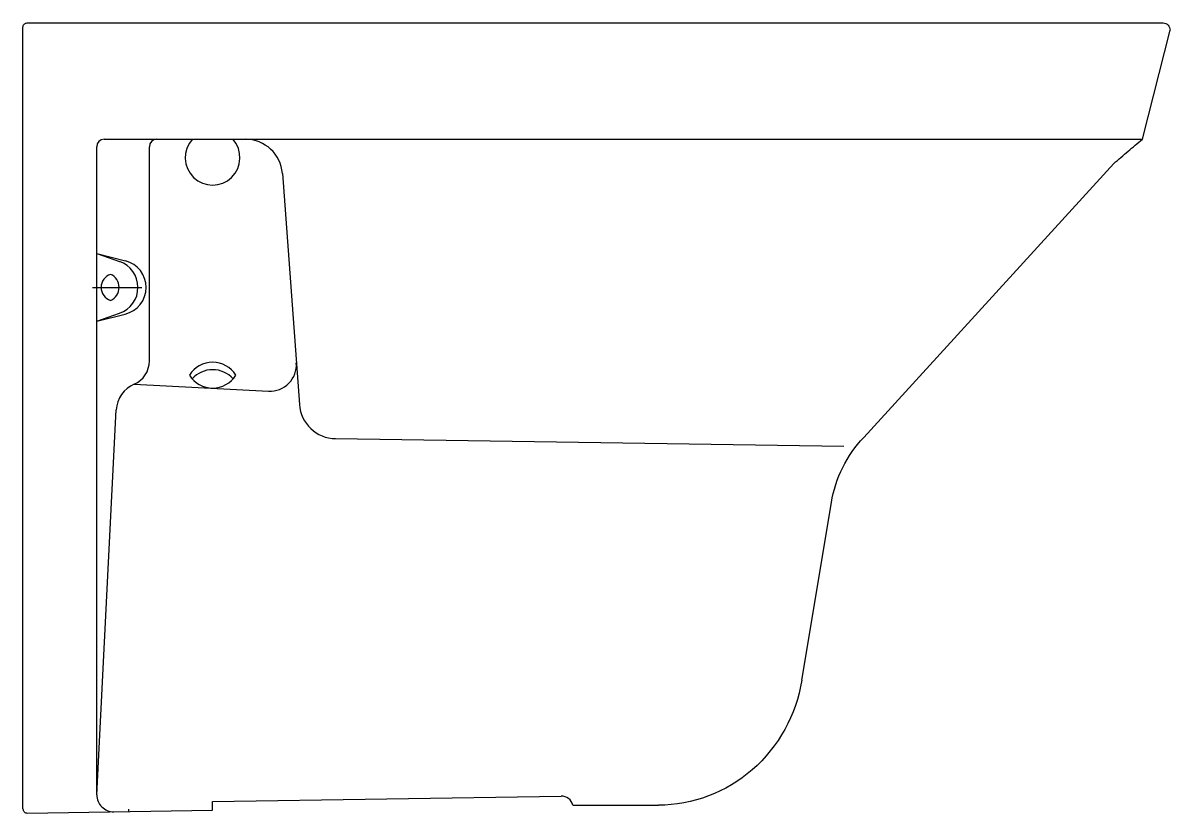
# Model space of a CAD drawing. Extents: x -494.257 to -493.74, y 451.181 to 451.537.
import ezdxf

# ---------------------------------------------------------------- set-up
doc = ezdxf.new("R2010")
doc.units = 0
doc.header["$LTSCALE"] = 0.531126
doc.header["$MEASUREMENT"] = 0
doc.linetypes.add('AXES', pattern=[0.54, 0.3, -0.08, 0.08, -0.08])
doc.linetypes.add('CONTINU', pattern=[0])
doc.layers.get('0').update_dxf_attribs({"linetype": 'CONTINUOUS'})
doc.layers.add('DECA_EIXOS', color=5, linetype='AXES')

msp = doc.modelspace()

# ---------------------------------------------------------------- linework, layer by layer
at = {"linetype": 'CONTINU'}
for points in [[(-494.25466, 451.53686), (-493.7433, 451.53686)], [(-494.2565, 451.18328), (-494.2565, 451.53492)], [(-493.75265, 451.48452), (-493.74022, 451.53367)], [(-494.21998, 451.48452), (-493.75265, 451.48452)], [(-494.2233, 451.18957), (-494.2233, 451.4812)], [(-494.19959, 451.38477), (-494.19959, 451.4812)], [(-493.87808, 451.35037), (-493.76548, 451.47361)], [(-494.13976, 451.46914), (-494.13211, 451.36522)], [(-494.2233, 451.4331), (-494.21041, 451.42984)], [(-494.2233, 451.4331), (-494.21303, 451.42955)], [(-494.2233, 451.40266), (-494.21299, 451.40626)], [(-494.2233, 451.40266), (-494.21052, 451.40589)], [(-494.20647, 451.37432), (-494.14592, 451.3712)], [(-494.2233, 451.18957), (-494.21448, 451.3628)], [(-494.11581, 451.34984), (-493.88704, 451.34638)], [(-493.90594, 451.24116), (-493.89262, 451.32108)], [(-494.17115, 451.1866), (-494.01423, 451.18897)], [(-494.17115, 451.18264), (-494.17115, 451.1866)], [(-494.00906, 451.18491), (-493.97052, 451.18491)], [(-494.25456, 451.18138), (-494.17115, 451.18264)], [(-494.2088, 451.18207), (-494.20879, 451.18309)]]:
    msp.add_lwpolyline(points, dxfattribs=at)
for points in [[(-494.21998, 451.48452, 0.414197), (-494.2233, 451.4812)], [(-494.19627, 451.48452, 0.414197), (-494.19959, 451.4812)], [(-494.18026, 451.48452, 2.262222), (-494.16203, 451.48452)], [(-494.13976, 451.46914, 0.392844), (-494.15631, 451.48452)], [(-494.21299, 451.40626, 0.711205), (-494.21303, 451.42955)], [(-494.21052, 451.40589, 0.784808), (-494.21041, 451.42984)], [(-494.21706, 451.42376, 0.727615), (-494.21706, 451.41203)], [(-494.21706, 451.41203, 0.651666), (-494.21706, 451.42376)], [(-494.20647, 451.37432, 0.299613), (-494.19959, 451.38477)], [(-494.16068, 451.3784, 0.555149), (-494.18161, 451.3784)], [(-494.16193, 451.37672, 0.448763), (-494.18036, 451.37672)], [(-494.14592, 451.3712, 0.451316), (-494.13348, 451.38391)], [(-494.18161, 451.3784, 0.555136), (-494.16068, 451.3784)], [(-494.20647, 451.37432, 0.285807), (-494.21448, 451.3628)], [(-494.13211, 451.36522, 0.388485), (-494.11581, 451.34984)], [(-494.2233, 451.18957, 0.419533), (-494.21559, 451.18197)], [(-494.00906, 451.18491, 0.354572), (-494.01423, 451.18897)], [(-494.2565, 451.18328, 0.423298), (-494.25456, 451.18138)]]:
    msp.add_lwpolyline(points, format="xyb", dxfattribs=at)
for points in [[(-494.2565, 451.53492), (-494.25651, 451.53542), (-494.25632, 451.53592), (-494.25597, 451.53628)], [(-494.25597, 451.53628), (-494.25563, 451.53665), (-494.25516, 451.53686), (-494.25466, 451.53686)], [(-493.7433, 451.53686), (-493.74248, 451.53687), (-493.74169, 451.53653), (-493.74111, 451.53594)], [(-493.74111, 451.53594), (-493.74053, 451.53533), (-493.74021, 451.53451), (-493.74022, 451.53367)], [(-493.75912, 451.47914), (-493.75698, 451.48096), (-493.75483, 451.48275), (-493.75265, 451.48452)], [(-493.76548, 451.47361), (-493.76338, 451.47548), (-493.76126, 451.47732), (-493.75912, 451.47914)], [(-493.88752, 451.33688), (-493.88507, 451.34182), (-493.88189, 451.34637), (-493.87808, 451.35037)], [(-493.89262, 451.32108), (-493.89171, 451.32657), (-493.89, 451.33189), (-493.88752, 451.33688)], [(-493.90594, 451.24116), (-493.90854, 451.22553), (-493.91636, 451.21124), (-493.92829, 451.20085)], [(-493.92829, 451.20085), (-493.94002, 451.19064), (-493.95499, 451.18491), (-493.97052, 451.18491)]]:
    msp.add_open_spline(points, degree=3, dxfattribs=at)
at = {"layer": 'DECA_EIXOS'}
msp.add_lwpolyline([(-494.22519, 451.4179), (-494.20296, 451.41789)], dxfattribs=at)

doc.saveas('drawing.dxf')
